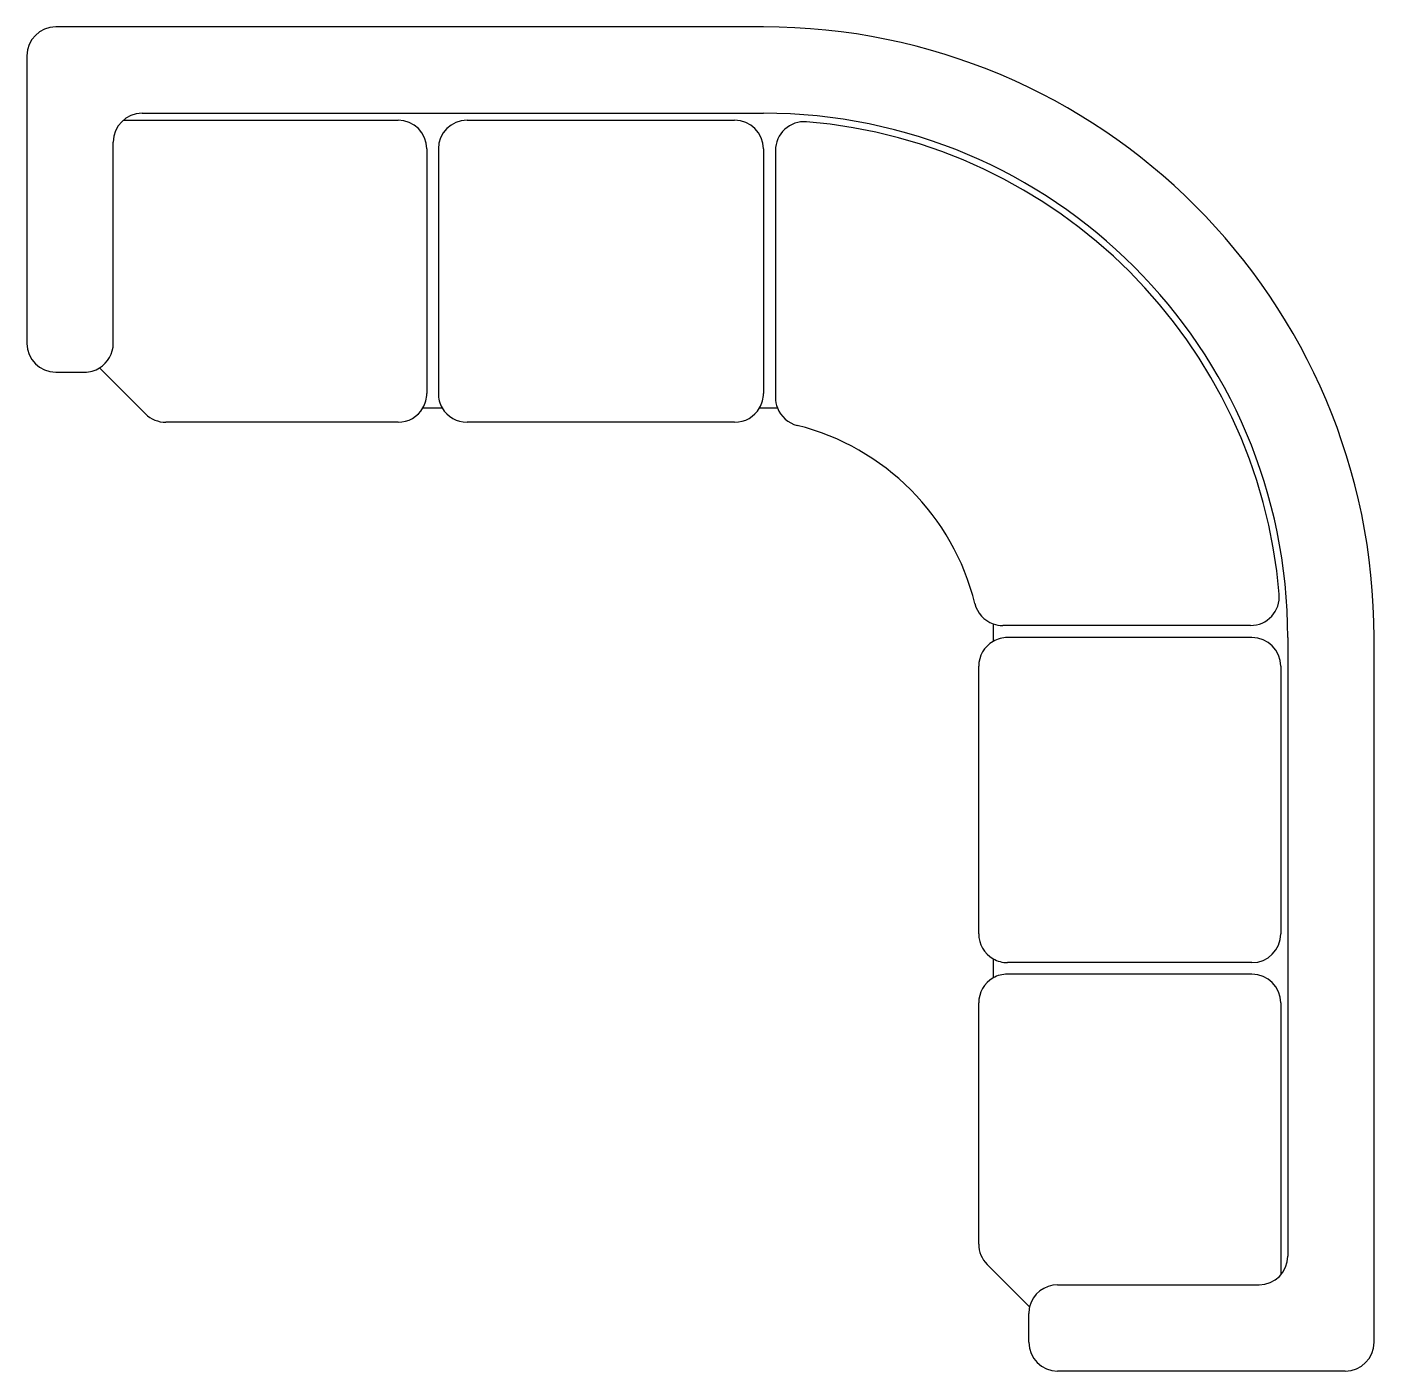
# Model space of a CAD drawing. Extents: x 10.56 to 12.91, y 5.9 to 8.24.
import ezdxf

# ---------------------------------------------------------------- set-up
doc = ezdxf.new("R2010")
doc.units = 0
doc.layers.get('0').update_dxf_attribs({"linetype": 'CONTINUOUS'})

msp = doc.modelspace()

# ---------------------------------------------------------------- linework, layer by layer
at = {"color": 0}
for p, q in [((11.8445, 8.2392), (10.6145, 8.2392)), ((10.5645, 8.1892), (10.5645, 7.6892)), ((10.7645, 8.0892), (11.8445, 8.0892)), ((10.7318, 8.0771), (11.2095, 8.0771)), ((11.3295, 8.0771), (11.7945, 8.0771)), ((10.7145, 7.6892), (10.7145, 8.0392)), ((11.2595, 8.0271), (11.2595, 7.6021)), ((11.2795, 8.0271), (11.2795, 7.6021)), ((11.8445, 8.0271), (11.8445, 7.6021)), ((11.8654, 8.0245), (11.8654, 7.5951)), ((10.6145, 7.6392), (10.6645, 7.6392)), ((10.6906, 7.6466), (10.7705, 7.5667)), ((11.2528, 7.5771), (11.2862, 7.5771)), ((11.8378, 7.5771), (11.8688, 7.5771)), ((11.2095, 7.5521), (10.8059, 7.5521)), ((11.7945, 7.5521), (11.3295, 7.5521)), ((12.2437, 7.2017), (12.2437, 7.1711)), ((12.6912, 7.1988), (12.2605, 7.1988)), ((12.6937, 7.1778), (12.2687, 7.1778)), ((12.7559, 7.1778), (12.7559, 6.1028)), ((12.9059, 5.9528), (12.9059, 7.1778)), ((12.2187, 6.6628), (12.2187, 7.1278)), ((12.7437, 7.1278), (12.7437, 6.6628)), ((12.2437, 6.6195), (12.2437, 6.5861)), ((12.6937, 6.6128), (12.2687, 6.6128)), ((12.6937, 6.5928), (12.2687, 6.5928)), ((12.2187, 6.1235), (12.2187, 6.5428)), ((12.7437, 6.5428), (12.7437, 6.0701)), ((12.3072, 6.0143), (12.2334, 6.0882)), ((12.3559, 6.0528), (12.7059, 6.0528)), ((12.3059, 5.9528), (12.3059, 6.0028)), ((12.8559, 5.9028), (12.3559, 5.9028))]:
    msp.add_line(p, q, dxfattribs=at)
for centre, radius, start, end in [((10.6145, 8.1892), 0.05, 90, 180), ((11.8445, 7.1778), 1.0614, 0, 90), ((10.7645, 8.0392), 0.05, 90, 180), ((11.8445, 7.1778), 0.9114, 0, 90), ((11.2095, 8.0271), 0.05, 0, 90), ((11.3295, 8.0271), 0.05, 90, 180), ((11.7945, 8.0271), 0.05, 360, 90), ((11.9154, 8.0245), 0.05, 85.207, 180), ((11.8445, 7.1778), 0.8997, 4.793, 85.207), ((10.6145, 7.6892), 0.05, 180, 270), ((10.6645, 7.6892), 0.05, 301.548, 360), ((10.6645, 7.6892), 0.05, 270, 301.548), ((11.2095, 7.6021), 0.05, 330, 0), ((11.3295, 7.6021), 0.05, 180, 210), ((11.7945, 7.6021), 0.05, 330, 0), ((11.9154, 7.5951), 0.05, 180, 201.1197), ((10.8059, 7.6021), 0.05, 225, 270), ((11.2095, 7.6021), 0.05, 270, 330), ((11.3295, 7.6021), 0.05, 210, 270), ((11.7945, 7.6021), 0.05, 270, 330), ((11.9154, 7.5951), 0.05, 201.1197, 255.9271), ((11.8001, 7.1351), 0.4243, 13.877, 75.9271), ((12.2605, 7.2488), 0.05, 193.877, 250.3259), ((12.6912, 7.2488), 0.05, 270, 4.793), ((12.2605, 7.2488), 0.05, 250.3259, 270), ((12.2687, 7.1278), 0.05, 120, 180), ((12.2687, 7.1278), 0.05, 90, 120), ((12.6937, 7.1278), 0.05, 0, 90), ((12.2687, 6.6628), 0.05, 180, 240), ((12.6937, 6.6628), 0.05, 270, 0), ((12.2687, 6.6628), 0.05, 240, 270), ((12.2687, 6.5428), 0.05, 120, 180), ((12.2687, 6.5428), 0.05, 90, 120), ((12.6937, 6.5428), 0.05, 0, 90), ((12.2687, 6.1235), 0.05, 180, 225), ((12.7059, 6.1028), 0.05, 270, 360), ((12.3559, 6.0028), 0.05, 90, 166.6992), ((12.3559, 6.0028), 0.05, 166.6992, 180), ((12.3559, 5.9528), 0.05, 180, 270), ((12.8559, 5.9528), 0.05, 270, 0)]:
    msp.add_arc(centre, radius, start, end, dxfattribs=at)

doc.saveas('drawing.dxf')
